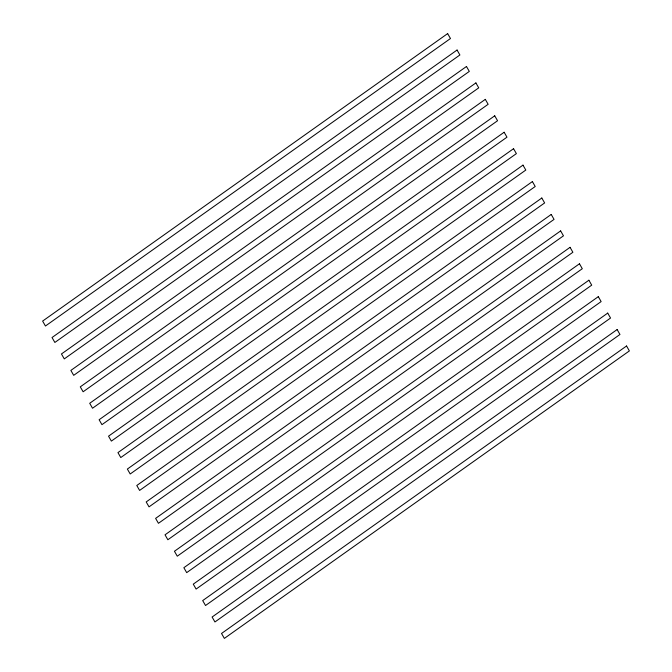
<?xml version="1.0" encoding="UTF-8"?>
<svg xmlns="http://www.w3.org/2000/svg" width="672" height="672" viewBox="0 0 672 672"><rect width="100%" height="100%" fill="white"/><g stroke="black" fill="none" stroke-linecap="round" stroke-linejoin="round"><path stroke-width="1.01" d="M447.644 33.6L42.622 321.082L45.444 326.012L450.475 38.531L447.644 33.6M457.061 50.039L52.038 337.52L54.86 342.451L459.892 54.978L457.061 50.039M466.477 66.486L61.454 353.959L64.277 358.898L469.308 71.417L466.477 66.486M475.894 82.925L70.871 370.406L73.693 375.337L478.724 87.856L475.894 82.925M485.31 99.364L80.287 386.845L83.11 391.776L488.141 104.294L485.31 99.364M494.726 115.811L89.704 403.284L92.526 408.223L497.557 120.742L494.726 115.811M504.143 132.25L99.12 419.731L101.942 424.662L506.974 137.18L504.143 132.25M513.559 148.688L108.536 436.17L111.359 441.101L516.39 153.619L513.559 148.688M522.976 165.136L117.953 452.609L120.775 457.548L525.806 170.066L522.976 165.136M532.392 181.574L127.369 469.056L130.192 473.987L535.214 186.505L532.392 181.574M541.808 198.013L136.786 485.495L139.608 490.426L544.631 202.944L541.808 198.013M551.225 214.452L146.194 501.934L149.024 506.864L554.047 219.391L551.225 214.452M560.641 230.899L155.61 518.381L158.441 523.312L563.464 235.83L560.641 230.899M570.058 247.338L165.026 534.82L167.857 539.75L572.88 252.269L570.058 247.338M579.474 263.777L174.443 551.258L177.274 556.189L582.296 268.716L579.474 263.777M588.89 280.224L183.859 567.706L186.69 572.636L591.713 285.155L588.89 280.224M598.307 296.663L193.276 584.144L196.106 589.075L601.129 301.594L598.307 296.663M607.723 313.102L202.692 600.583L205.523 605.514L610.546 318.041L607.723 313.102M617.14 329.549L212.108 617.022L214.939 621.961L619.962 334.48L617.14 329.549M626.556 345.988L221.525 633.469L224.356 638.4L629.378 350.918L626.556 345.988"/></g></svg>
